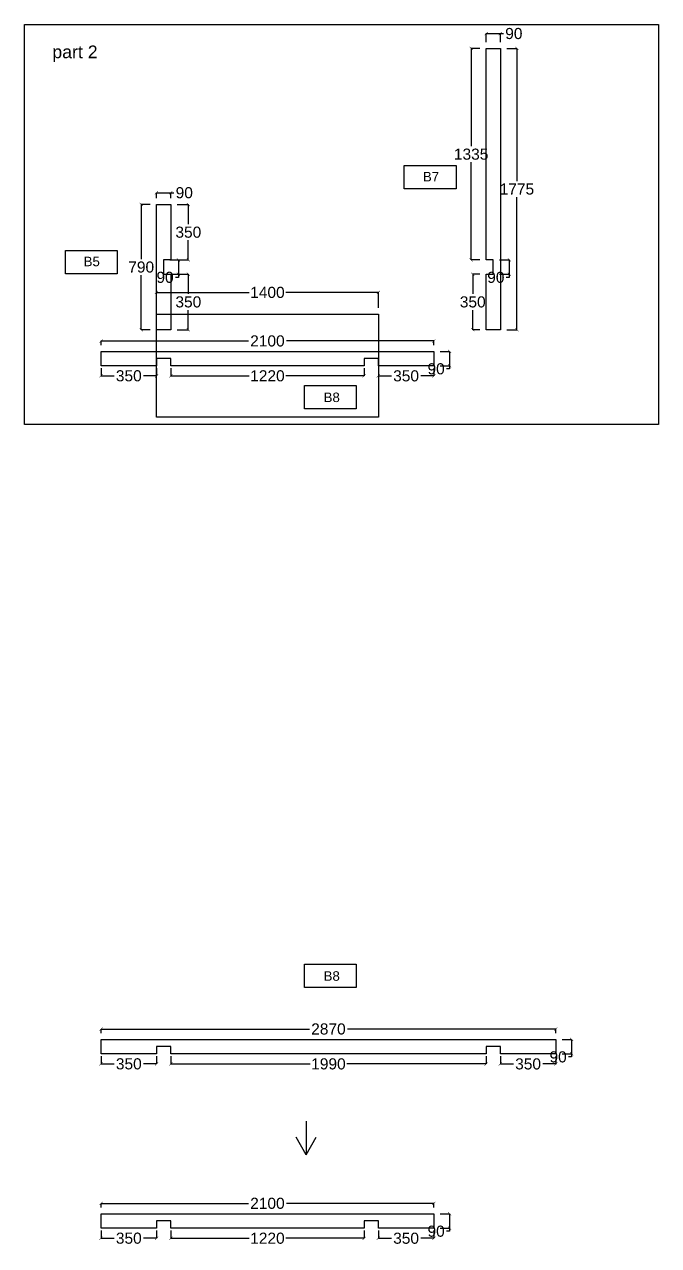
# Model space of a CAD drawing. Header units: millimetres. Extents: x 13722 to 114356, y -17117 to 61088.
# Drawn here: x 97379 to 101381, y -17117 to -9409 of the extents above; entities that cross this region are included whole.
import ezdxf

# ---------------------------------------------------------------- set-up
doc = ezdxf.new("R2010")
doc.units = ezdxf.units.MM
for name, color, linetype in [('00_dim', 6, 'Continuous'), ('00_nametag', 250, 'Continuous'), ('02', 250, 'Continuous'), ('03', 8, 'Continuous'), ('0_CUT', 250, 'Continuous')]:
    doc.layers.add(name, color=color, linetype=linetype)
doc.styles.get("Standard").update_dxf_attribs({"font": 'Arial.ttf'})
doc.dimstyles.new('큰도면Standard', dxfattribs={"dimtxt": 70, "dimasz": 20, "dimexe": 0.18, "dimexo": 40, "dimgap": 15, "dimtad": 0, "dimtih": 1, "dimtoh": 1, "dimdec": 0, "dimzin": 0, "dimdsep": 46, "dimtxsty": 'Standard', "dimblk": 'ARCHTICK', "dimcen": 0.09, "dimadec": 0, "dimazin": 0, "dimtfac": 1, "dimtdec": 0, "dimtofl": 0, "dimtmove": 0, "dimatfit": 3, "dimfxl": 1, "dimtolj": 1, "dimtzin": 0, "dimarcsym": 0})

# ---------------------------------------------------------------- blocks, each defined once
blk = doc.blocks.new('_ArchTick')
at = {"color": 0, "linetype": 'ByBlock', "const_width": 0.15}
blk.add_lwpolyline([(-0.5, -0.5), (0.5, 0.5)], dxfattribs=at)
blk = doc.blocks.new('*D336')
at = {"layer": '00_dim', "color": 0, "lineweight": -2, "transparency": 16777216}
for p, q in [((100422.9, -9560.8), (100487.4, -9560.8)), ((100487.3, -9560.8), (100487.3, -10397.6)), ((100487.3, -11335.8), (100487.3, -10499.1)), ((100422.9, -11335.8), (100487.4, -11335.8))]:
    blk.add_line(p, q, dxfattribs=at)
at = {"layer": 'Defpoints', "color": 0, "transparency": 16777216}
for p in [(100382.9, -9560.8), (100382.9, -11335.8), (100487.3, -11335.8)]:
    blk.add_point(p, dxfattribs=at)
at = {"layer": '00_dim', "color": 0, "lineweight": -2, "transparency": 16777216, "xscale": 20, "yscale": 20, "zscale": 20}
for p, rotation in [((100487.3, -9560.8), 90), ((100487.3, -11335.8), 270)]:
    blk.add_blockref('_ArchTick', p, dxfattribs=dict(at, rotation=rotation))
at = {"layer": '00_dim', "color": 0, "transparency": 16777216, "insert": (100487.3, -10448.3), "char_height": 70, "attachment_point": 5}
blk.add_mtext('\\A1;1775', dxfattribs=at)
blk = doc.blocks.new('*D337')
at = {"layer": '00_dim', "color": 0, "lineweight": -2, "transparency": 16777216}
for p, q in [((100252.9, -9560.8), (100198.3, -9560.8)), ((100198.5, -9560.8), (100198.5, -10177.6)), ((100198.5, -10895.8), (100198.5, -10279.1)), ((100252.9, -10895.8), (100198.3, -10895.8))]:
    blk.add_line(p, q, dxfattribs=at)
at = {"layer": 'Defpoints', "color": 0, "transparency": 16777216}
for p in [(100292.9, -9560.8), (100198.5, -10895.8), (100292.9, -10895.8)]:
    blk.add_point(p, dxfattribs=at)
at = {"layer": '00_dim', "color": 0, "lineweight": -2, "transparency": 16777216, "xscale": 20, "yscale": 20, "zscale": 20}
for p, rotation in [((100198.5, -9560.8), 90), ((100198.5, -10895.8), 270)]:
    blk.add_blockref('_ArchTick', p, dxfattribs=dict(at, rotation=rotation))
at = {"layer": '00_dim', "color": 0, "transparency": 16777216, "insert": (100198.5, -10228.3), "char_height": 70, "attachment_point": 5}
blk.add_mtext('\\A1;1335', dxfattribs=at)
blk = doc.blocks.new('*D338')
at = {"layer": '00_dim', "color": 0, "lineweight": -2, "transparency": 16777216}
for p, q in [((100252.9, -10985.8), (100208.3, -10985.8)), ((100208.5, -10985.8), (100208.5, -11110.1)), ((100208.5, -11335.8), (100208.5, -11211.6)), ((100252.9, -11335.8), (100208.3, -11335.8))]:
    blk.add_line(p, q, dxfattribs=at)
at = {"layer": 'Defpoints', "color": 0, "transparency": 16777216}
for p in [(100292.9, -10985.8), (100208.5, -11335.8), (100292.9, -11335.8)]:
    blk.add_point(p, dxfattribs=at)
at = {"layer": '00_dim', "color": 0, "lineweight": -2, "transparency": 16777216, "xscale": 20, "yscale": 20, "zscale": 20}
for p, rotation in [((100208.5, -10985.8), 90), ((100208.5, -11335.8), 270)]:
    blk.add_blockref('_ArchTick', p, dxfattribs=dict(at, rotation=rotation))
at = {"layer": '00_dim', "color": 0, "transparency": 16777216, "insert": (100208.5, -11160.8), "char_height": 70, "attachment_point": 5}
blk.add_mtext('\\A1;350', dxfattribs=at)
blk = doc.blocks.new('*D327')
at = {"layer": '00_dim', "color": 0, "lineweight": -2, "transparency": 16777216}
for p, q in [((100377.9, -10895.8), (100439.6, -10895.8)), ((100439.4, -10895.8), (100439.4, -10985.8)), ((100377.9, -10985.8), (100439.6, -10985.8)), ((100439.4, -11005.8), (100419.4, -11005.8)), ((100439.4, -10985.8), (100439.4, -11005.8))]:
    blk.add_line(p, q, dxfattribs=at)
at = {"layer": 'Defpoints', "color": 0, "transparency": 16777216}
for p in [(100337.9, -10895.8), (100337.9, -10985.8), (100439.4, -10985.8)]:
    blk.add_point(p, dxfattribs=at)
at = {"layer": '00_dim', "color": 0, "lineweight": -2, "transparency": 16777216, "xscale": 20, "yscale": 20, "zscale": 20}
for p, rotation in [((100439.4, -10895.8), 90), ((100439.4, -10985.8), 270)]:
    blk.add_blockref('_ArchTick', p, dxfattribs=dict(at, rotation=rotation))
at = {"layer": '00_dim', "color": 0, "transparency": 16777216, "insert": (100354.4, -11005.8), "char_height": 70, "attachment_point": 5}
blk.add_mtext('\\A1;90', dxfattribs=at)
blk = doc.blocks.new('*D328')
at = {"layer": '00_dim', "color": 0, "lineweight": -2, "transparency": 16777216}
for p, q in [((100292.9, -9520.8), (100292.9, -9466.7)), ((100292.9, -9466.9), (100382.9, -9466.9)), ((100382.9, -9520.8), (100382.9, -9466.7)), ((100382.9, -9466.9), (100402.9, -9466.9))]:
    blk.add_line(p, q, dxfattribs=at)
at = {"layer": 'Defpoints', "color": 0, "transparency": 16777216}
for p in [(100382.9, -9466.9), (100292.9, -9560.8), (100382.9, -9560.8)]:
    blk.add_point(p, dxfattribs=at)
at = {"layer": '00_dim', "color": 0, "lineweight": -2, "transparency": 16777216, "xscale": 20, "yscale": 20, "zscale": 20, "rotation": 180}
blk.add_blockref('_ArchTick', (100292.9, -9466.9), dxfattribs=at)
at = {"layer": '00_dim', "color": 0, "lineweight": -2, "transparency": 16777216, "xscale": 20, "yscale": 20, "zscale": 20}
blk.add_blockref('_ArchTick', (100382.9, -9466.9), dxfattribs=at)
at = {"layer": '00_dim', "color": 0, "transparency": 16777216, "insert": (100468, -9466.9), "char_height": 70, "attachment_point": 5}
blk.add_mtext('\\A1;90', dxfattribs=at)
blk = doc.blocks.new('*D329')
at = {"layer": '00_dim', "color": 0, "lineweight": -2, "transparency": 16777216}
for p, q in [((100002.9, -11473.2), (100062.6, -11473.2)), ((100062.5, -11473.2), (100062.5, -11563.2)), ((100002.9, -11563.2), (100062.6, -11563.2)), ((100062.5, -11583.2), (100042.5, -11583.2)), ((100062.5, -11563.2), (100062.5, -11583.2))]:
    blk.add_line(p, q, dxfattribs=at)
at = {"layer": 'Defpoints', "color": 0, "transparency": 16777216}
for p in [(99962.9, -11473.2), (99962.9, -11563.2), (100062.5, -11563.2)]:
    blk.add_point(p, dxfattribs=at)
at = {"layer": '00_dim', "color": 0, "lineweight": -2, "transparency": 16777216, "xscale": 20, "yscale": 20, "zscale": 20}
for p, rotation in [((100062.5, -11473.2), 90), ((100062.5, -11563.2), 270)]:
    blk.add_blockref('_ArchTick', p, dxfattribs=dict(at, rotation=rotation))
at = {"layer": '00_dim', "color": 0, "transparency": 16777216, "insert": (99977.4, -11583.2), "char_height": 70, "attachment_point": 5}
blk.add_mtext('\\A1;90', dxfattribs=at)
blk = doc.blocks.new('*D330')
at = {"layer": '00_dim', "color": 0, "lineweight": -2, "transparency": 16777216}
for p, q in [((97862.9, -11433.2), (97862.9, -11407)), ((97862.9, -11407.1), (98792.9, -11407.1)), ((99962.9, -11407.1), (99032.9, -11407.1)), ((99962.9, -11433.2), (99962.9, -11407))]:
    blk.add_line(p, q, dxfattribs=at)
at = {"layer": 'Defpoints', "color": 0, "transparency": 16777216}
for p in [(99962.9, -11407.1), (97862.9, -11473.2), (99962.9, -11473.2)]:
    blk.add_point(p, dxfattribs=at)
at = {"layer": '00_dim', "color": 0, "lineweight": -2, "transparency": 16777216, "xscale": 20, "yscale": 20, "zscale": 20, "rotation": 180}
blk.add_blockref('_ArchTick', (97862.9, -11407.1), dxfattribs=at)
at = {"layer": '00_dim', "color": 0, "lineweight": -2, "transparency": 16777216, "xscale": 20, "yscale": 20, "zscale": 20}
blk.add_blockref('_ArchTick', (99962.9, -11407.1), dxfattribs=at)
at = {"layer": '00_dim', "color": 0, "transparency": 16777216, "insert": (98912.9, -11407.1), "char_height": 70, "attachment_point": 5}
blk.add_mtext('\\A1;2100', dxfattribs=at)
blk = doc.blocks.new('*D324')
at = {"layer": '00_dim', "color": 0, "lineweight": -2, "transparency": 16777216}
for p, q in [((97862.9, -11578.2), (97862.9, -11627.4)), ((97862.9, -11627.2), (97945.8, -11627.2)), ((98212.9, -11627.2), (98130.1, -11627.2)), ((98212.9, -11578.2), (98212.9, -11627.4))]:
    blk.add_line(p, q, dxfattribs=at)
at = {"layer": 'Defpoints', "color": 0, "transparency": 16777216}
for p in [(97862.9, -11538.2), (98212.9, -11538.2), (98212.9, -11627.2)]:
    blk.add_point(p, dxfattribs=at)
at = {"layer": '00_dim', "color": 0, "lineweight": -2, "transparency": 16777216, "xscale": 20, "yscale": 20, "zscale": 20, "rotation": 180}
blk.add_blockref('_ArchTick', (97862.9, -11627.2), dxfattribs=at)
at = {"layer": '00_dim', "color": 0, "lineweight": -2, "transparency": 16777216, "xscale": 20, "yscale": 20, "zscale": 20}
blk.add_blockref('_ArchTick', (98212.9, -11627.2), dxfattribs=at)
at = {"layer": '00_dim', "color": 0, "transparency": 16777216, "insert": (98037.9, -11627.2), "char_height": 70, "attachment_point": 5}
blk.add_mtext('\\A1;350', dxfattribs=at)
blk = doc.blocks.new('*D325')
at = {"layer": '00_dim', "color": 0, "lineweight": -2, "transparency": 16777216}
for p, q in [((98302.9, -11578.2), (98302.9, -11627.6)), ((98302.9, -11627.4), (98796.8, -11627.4)), ((99522.9, -11627.4), (99029, -11627.4)), ((99522.9, -11578.2), (99522.9, -11627.6))]:
    blk.add_line(p, q, dxfattribs=at)
at = {"layer": 'Defpoints', "color": 0, "transparency": 16777216}
for p in [(98302.9, -11538.2), (99522.9, -11538.2), (99522.9, -11627.4)]:
    blk.add_point(p, dxfattribs=at)
at = {"layer": '00_dim', "color": 0, "lineweight": -2, "transparency": 16777216, "xscale": 20, "yscale": 20, "zscale": 20, "rotation": 180}
blk.add_blockref('_ArchTick', (98302.9, -11627.4), dxfattribs=at)
at = {"layer": '00_dim', "color": 0, "lineweight": -2, "transparency": 16777216, "xscale": 20, "yscale": 20, "zscale": 20}
blk.add_blockref('_ArchTick', (99522.9, -11627.4), dxfattribs=at)
at = {"layer": '00_dim', "color": 0, "transparency": 16777216, "insert": (98912.9, -11627.4), "char_height": 70, "attachment_point": 5}
blk.add_mtext('\\A1;1220', dxfattribs=at)
blk = doc.blocks.new('*D326')
at = {"layer": '00_dim', "color": 0, "lineweight": -2, "transparency": 16777216}
for p, q in [((99612.9, -11578.2), (99612.9, -11627.8)), ((99612.9, -11627.6), (99695.8, -11627.6)), ((99962.9, -11627.6), (99880.1, -11627.6)), ((99962.9, -11578.2), (99962.9, -11627.8))]:
    blk.add_line(p, q, dxfattribs=at)
at = {"layer": 'Defpoints', "color": 0, "transparency": 16777216}
for p in [(99612.9, -11538.2), (99962.9, -11538.2), (99962.9, -11627.6)]:
    blk.add_point(p, dxfattribs=at)
at = {"layer": '00_dim', "color": 0, "lineweight": -2, "transparency": 16777216, "xscale": 20, "yscale": 20, "zscale": 20, "rotation": 180}
blk.add_blockref('_ArchTick', (99612.9, -11627.6), dxfattribs=at)
at = {"layer": '00_dim', "color": 0, "lineweight": -2, "transparency": 16777216, "xscale": 20, "yscale": 20, "zscale": 20}
blk.add_blockref('_ArchTick', (99962.9, -11627.6), dxfattribs=at)
at = {"layer": '00_dim', "color": 0, "transparency": 16777216, "insert": (99787.9, -11627.6), "char_height": 70, "attachment_point": 5}
blk.add_mtext('\\A1;350', dxfattribs=at)
blk = doc.blocks.new('*D331')
at = {"layer": '00_dim', "color": 0, "lineweight": -2, "transparency": 16777216}
for p, q in [((98172.9, -10545.8), (98116, -10545.8)), ((98116.2, -10545.8), (98116.2, -10890.1)), ((98116.2, -11335.8), (98116.2, -10991.6)), ((98172.9, -11335.8), (98116, -11335.8))]:
    blk.add_line(p, q, dxfattribs=at)
at = {"layer": 'Defpoints', "color": 0, "transparency": 16777216}
for p in [(98212.9, -10545.8), (98116.2, -11335.8), (98212.9, -11335.8)]:
    blk.add_point(p, dxfattribs=at)
at = {"layer": '00_dim', "color": 0, "lineweight": -2, "transparency": 16777216, "xscale": 20, "yscale": 20, "zscale": 20}
for p, rotation in [((98116.2, -10545.8), 90), ((98116.2, -11335.8), 270)]:
    blk.add_blockref('_ArchTick', p, dxfattribs=dict(at, rotation=rotation))
at = {"layer": '00_dim', "color": 0, "transparency": 16777216, "insert": (98116.2, -10940.8), "char_height": 70, "attachment_point": 5}
blk.add_mtext('\\A1;790', dxfattribs=at)
blk = doc.blocks.new('*D332')
at = {"layer": '00_dim', "color": 0, "lineweight": -2, "transparency": 16777216}
for p, q in [((98342.9, -10545.8), (98413.8, -10545.8)), ((98413.6, -10545.8), (98413.6, -10670.1)), ((98413.6, -10895.8), (98413.6, -10771.6)), ((98342.9, -10895.8), (98413.8, -10895.8))]:
    blk.add_line(p, q, dxfattribs=at)
at = {"layer": 'Defpoints', "color": 0, "transparency": 16777216}
for p in [(98302.9, -10545.8), (98302.9, -10895.8), (98413.6, -10895.8)]:
    blk.add_point(p, dxfattribs=at)
at = {"layer": '00_dim', "color": 0, "lineweight": -2, "transparency": 16777216, "xscale": 20, "yscale": 20, "zscale": 20}
for p, rotation in [((98413.6, -10545.8), 90), ((98413.6, -10895.8), 270)]:
    blk.add_blockref('_ArchTick', p, dxfattribs=dict(at, rotation=rotation))
at = {"layer": '00_dim', "color": 0, "transparency": 16777216, "insert": (98413.6, -10720.8), "char_height": 70, "attachment_point": 5}
blk.add_mtext('\\A1;350', dxfattribs=at)
blk = doc.blocks.new('*D333')
at = {"layer": '00_dim', "color": 0, "lineweight": -2, "transparency": 16777216}
for p, q in [((98342.9, -10985.8), (98413.8, -10985.8)), ((98413.6, -10985.8), (98413.6, -11110.1)), ((98413.6, -11335.8), (98413.6, -11211.6)), ((98342.9, -11335.8), (98413.8, -11335.8))]:
    blk.add_line(p, q, dxfattribs=at)
at = {"layer": 'Defpoints', "color": 0, "transparency": 16777216}
for p in [(98302.9, -10985.8), (98302.9, -11335.8), (98413.6, -11335.8)]:
    blk.add_point(p, dxfattribs=at)
at = {"layer": '00_dim', "color": 0, "lineweight": -2, "transparency": 16777216, "xscale": 20, "yscale": 20, "zscale": 20}
for p, rotation in [((98413.6, -10985.8), 90), ((98413.6, -11335.8), 270)]:
    blk.add_blockref('_ArchTick', p, dxfattribs=dict(at, rotation=rotation))
at = {"layer": '00_dim', "color": 0, "transparency": 16777216, "insert": (98413.6, -11160.8), "char_height": 70, "attachment_point": 5}
blk.add_mtext('\\A1;350', dxfattribs=at)
blk = doc.blocks.new('*D334')
at = {"layer": '00_dim', "color": 0, "lineweight": -2, "transparency": 16777216}
for p, q in [((98297.9, -10895.8), (98351.8, -10895.8)), ((98351.6, -10895.8), (98351.6, -10985.8)), ((98297.9, -10985.8), (98351.8, -10985.8)), ((98351.6, -11005.8), (98331.6, -11005.8)), ((98351.6, -10985.8), (98351.6, -11005.8))]:
    blk.add_line(p, q, dxfattribs=at)
at = {"layer": 'Defpoints', "color": 0, "transparency": 16777216}
for p in [(98257.9, -10895.8), (98257.9, -10985.8), (98351.6, -10985.8)]:
    blk.add_point(p, dxfattribs=at)
at = {"layer": '00_dim', "color": 0, "lineweight": -2, "transparency": 16777216, "xscale": 20, "yscale": 20, "zscale": 20}
for p, rotation in [((98351.6, -10895.8), 90), ((98351.6, -10985.8), 270)]:
    blk.add_blockref('_ArchTick', p, dxfattribs=dict(at, rotation=rotation))
at = {"layer": '00_dim', "color": 0, "transparency": 16777216, "insert": (98266.6, -11005.8), "char_height": 70, "attachment_point": 5}
blk.add_mtext('\\A1;90', dxfattribs=at)
blk = doc.blocks.new('*D335')
at = {"layer": '00_dim', "color": 0, "lineweight": -2, "transparency": 16777216}
for p, q in [((98212.9, -10505.8), (98212.9, -10471.4)), ((98212.9, -10471.6), (98302.9, -10471.6)), ((98302.9, -10505.8), (98302.9, -10471.4)), ((98302.9, -10471.6), (98322.9, -10471.6))]:
    blk.add_line(p, q, dxfattribs=at)
at = {"layer": 'Defpoints', "color": 0, "transparency": 16777216}
for p in [(98302.9, -10471.6), (98212.9, -10545.8), (98302.9, -10545.8)]:
    blk.add_point(p, dxfattribs=at)
at = {"layer": '00_dim', "color": 0, "lineweight": -2, "transparency": 16777216, "xscale": 20, "yscale": 20, "zscale": 20, "rotation": 180}
blk.add_blockref('_ArchTick', (98212.9, -10471.6), dxfattribs=at)
at = {"layer": '00_dim', "color": 0, "lineweight": -2, "transparency": 16777216, "xscale": 20, "yscale": 20, "zscale": 20}
blk.add_blockref('_ArchTick', (98302.9, -10471.6), dxfattribs=at)
at = {"layer": '00_dim', "color": 0, "transparency": 16777216, "insert": (98388, -10471.6), "char_height": 70, "attachment_point": 5}
blk.add_mtext('\\A1;90', dxfattribs=at)
blk = doc.blocks.new('*D339')
at = {"layer": '00_dim', "color": 0, "lineweight": -2, "transparency": 16777216}
for p, q in [((98212.9, -11198.2), (98212.9, -11100.5)), ((98212.9, -11100.7), (98796.8, -11100.7)), ((99612.9, -11100.7), (99029, -11100.7)), ((99612.9, -11198.2), (99612.9, -11100.5))]:
    blk.add_line(p, q, dxfattribs=at)
at = {"layer": 'Defpoints', "color": 0, "transparency": 16777216}
for p in [(99612.9, -11100.7), (98212.9, -11238.2), (99612.9, -11238.2)]:
    blk.add_point(p, dxfattribs=at)
at = {"layer": '00_dim', "color": 0, "lineweight": -2, "transparency": 16777216, "xscale": 20, "yscale": 20, "zscale": 20, "rotation": 180}
blk.add_blockref('_ArchTick', (98212.9, -11100.7), dxfattribs=at)
at = {"layer": '00_dim', "color": 0, "lineweight": -2, "transparency": 16777216, "xscale": 20, "yscale": 20, "zscale": 20}
blk.add_blockref('_ArchTick', (99612.9, -11100.7), dxfattribs=at)
at = {"layer": '00_dim', "color": 0, "transparency": 16777216, "insert": (98912.9, -11100.7), "char_height": 70, "attachment_point": 5}
blk.add_mtext('\\A1;1400', dxfattribs=at)
blk = doc.blocks.new('*D343')
at = {"layer": '00_dim', "color": 0, "lineweight": -2, "transparency": 16777216}
for p, q in [((100002.9, -16916.3), (100062.6, -16916.3)), ((100062.5, -16916.3), (100062.5, -17006.3)), ((100002.9, -17006.3), (100062.6, -17006.3)), ((100062.5, -17026.3), (100042.5, -17026.3)), ((100062.5, -17006.3), (100062.5, -17026.3))]:
    blk.add_line(p, q, dxfattribs=at)
at = {"layer": 'Defpoints', "color": 0, "transparency": 16777216}
for p in [(99962.9, -16916.3), (99962.9, -17006.3), (100062.5, -17006.3)]:
    blk.add_point(p, dxfattribs=at)
at = {"layer": '00_dim', "color": 0, "lineweight": -2, "transparency": 16777216, "xscale": 20, "yscale": 20, "zscale": 20}
for p, rotation in [((100062.5, -16916.3), 90), ((100062.5, -17006.3), 270)]:
    blk.add_blockref('_ArchTick', p, dxfattribs=dict(at, rotation=rotation))
at = {"layer": '00_dim', "color": 0, "transparency": 16777216, "insert": (99977.4, -17026.3), "char_height": 70, "attachment_point": 5}
blk.add_mtext('\\A1;90', dxfattribs=at)
blk = doc.blocks.new('*D344')
at = {"layer": '00_dim', "color": 0, "lineweight": -2, "transparency": 16777216}
for p, q in [((97862.9, -16876.3), (97862.9, -16850.1)), ((97862.9, -16850.3), (98792.9, -16850.3)), ((99962.9, -16850.3), (99032.9, -16850.3)), ((99962.9, -16876.3), (99962.9, -16850.1))]:
    blk.add_line(p, q, dxfattribs=at)
at = {"layer": 'Defpoints', "color": 0, "transparency": 16777216}
for p in [(99962.9, -16850.3), (97862.9, -16916.3), (99962.9, -16916.3)]:
    blk.add_point(p, dxfattribs=at)
at = {"layer": '00_dim', "color": 0, "lineweight": -2, "transparency": 16777216, "xscale": 20, "yscale": 20, "zscale": 20, "rotation": 180}
blk.add_blockref('_ArchTick', (97862.9, -16850.3), dxfattribs=at)
at = {"layer": '00_dim', "color": 0, "lineweight": -2, "transparency": 16777216, "xscale": 20, "yscale": 20, "zscale": 20}
blk.add_blockref('_ArchTick', (99962.9, -16850.3), dxfattribs=at)
at = {"layer": '00_dim', "color": 0, "transparency": 16777216, "insert": (98912.9, -16850.3), "char_height": 70, "attachment_point": 5}
blk.add_mtext('\\A1;2100', dxfattribs=at)
blk = doc.blocks.new('*D340')
at = {"layer": '00_dim', "color": 0, "lineweight": -2, "transparency": 16777216}
for p, q in [((97862.9, -17021.3), (97862.9, -17070.5)), ((98212.9, -17021.3), (98212.9, -17070.5)), ((97862.9, -17070.4), (97945.8, -17070.4)), ((98212.9, -17070.4), (98130.1, -17070.4))]:
    blk.add_line(p, q, dxfattribs=at)
at = {"layer": 'Defpoints', "color": 0, "transparency": 16777216}
for p in [(97862.9, -16981.3), (98212.9, -16981.3), (98212.9, -17070.4)]:
    blk.add_point(p, dxfattribs=at)
at = {"layer": '00_dim', "color": 0, "lineweight": -2, "transparency": 16777216, "xscale": 20, "yscale": 20, "zscale": 20, "rotation": 180}
blk.add_blockref('_ArchTick', (97862.9, -17070.4), dxfattribs=at)
at = {"layer": '00_dim', "color": 0, "lineweight": -2, "transparency": 16777216, "xscale": 20, "yscale": 20, "zscale": 20}
blk.add_blockref('_ArchTick', (98212.9, -17070.4), dxfattribs=at)
at = {"layer": '00_dim', "color": 0, "transparency": 16777216, "insert": (98037.9, -17070.4), "char_height": 70, "attachment_point": 5}
blk.add_mtext('\\A1;350', dxfattribs=at)
blk = doc.blocks.new('*D341')
at = {"layer": '00_dim', "color": 0, "lineweight": -2, "transparency": 16777216}
for p, q in [((98302.9, -17021.3), (98302.9, -17070.7)), ((99522.9, -17021.3), (99522.9, -17070.7)), ((98302.9, -17070.5), (98796.8, -17070.5)), ((99522.9, -17070.5), (99029, -17070.5))]:
    blk.add_line(p, q, dxfattribs=at)
at = {"layer": 'Defpoints', "color": 0, "transparency": 16777216}
for p in [(98302.9, -16981.3), (99522.9, -16981.3), (99522.9, -17070.5)]:
    blk.add_point(p, dxfattribs=at)
at = {"layer": '00_dim', "color": 0, "lineweight": -2, "transparency": 16777216, "xscale": 20, "yscale": 20, "zscale": 20, "rotation": 180}
blk.add_blockref('_ArchTick', (98302.9, -17070.5), dxfattribs=at)
at = {"layer": '00_dim', "color": 0, "lineweight": -2, "transparency": 16777216, "xscale": 20, "yscale": 20, "zscale": 20}
blk.add_blockref('_ArchTick', (99522.9, -17070.5), dxfattribs=at)
at = {"layer": '00_dim', "color": 0, "transparency": 16777216, "insert": (98912.9, -17070.5), "char_height": 70, "attachment_point": 5}
blk.add_mtext('\\A1;1220', dxfattribs=at)
blk = doc.blocks.new('*D342')
at = {"layer": '00_dim', "color": 0, "lineweight": -2, "transparency": 16777216}
for p, q in [((99612.9, -17021.3), (99612.9, -17070.9)), ((99962.9, -17021.3), (99962.9, -17070.9)), ((99612.9, -17070.7), (99695.8, -17070.7)), ((99962.9, -17070.7), (99880.1, -17070.7))]:
    blk.add_line(p, q, dxfattribs=at)
at = {"layer": 'Defpoints', "color": 0, "transparency": 16777216}
for p in [(99612.9, -16981.3), (99962.9, -16981.3), (99962.9, -17070.7)]:
    blk.add_point(p, dxfattribs=at)
at = {"layer": '00_dim', "color": 0, "lineweight": -2, "transparency": 16777216, "xscale": 20, "yscale": 20, "zscale": 20, "rotation": 180}
blk.add_blockref('_ArchTick', (99612.9, -17070.7), dxfattribs=at)
at = {"layer": '00_dim', "color": 0, "lineweight": -2, "transparency": 16777216, "xscale": 20, "yscale": 20, "zscale": 20}
blk.add_blockref('_ArchTick', (99962.9, -17070.7), dxfattribs=at)
at = {"layer": '00_dim', "color": 0, "transparency": 16777216, "insert": (99787.9, -17070.7), "char_height": 70, "attachment_point": 5}
blk.add_mtext('\\A1;350', dxfattribs=at)
blk = doc.blocks.new('*D348')
at = {"layer": '00_dim', "color": 0, "lineweight": -2, "transparency": 16777216}
for p, q in [((100772.9, -15816), (100832.6, -15816)), ((100832.5, -15816), (100832.5, -15906)), ((100772.9, -15906), (100832.6, -15906)), ((100832.5, -15926), (100812.5, -15926)), ((100832.5, -15906), (100832.5, -15926))]:
    blk.add_line(p, q, dxfattribs=at)
at = {"layer": 'Defpoints', "color": 0, "transparency": 16777216}
for p in [(100732.9, -15816), (100732.9, -15906), (100832.5, -15906)]:
    blk.add_point(p, dxfattribs=at)
at = {"layer": '00_dim', "color": 0, "lineweight": -2, "transparency": 16777216, "xscale": 20, "yscale": 20, "zscale": 20}
for p, rotation in [((100832.5, -15816), 90), ((100832.5, -15906), 270)]:
    blk.add_blockref('_ArchTick', p, dxfattribs=dict(at, rotation=rotation))
at = {"layer": '00_dim', "color": 0, "transparency": 16777216, "insert": (100747.4, -15926), "char_height": 70, "attachment_point": 5}
blk.add_mtext('\\A1;90', dxfattribs=at)
blk = doc.blocks.new('*D349')
at = {"layer": '00_dim', "color": 0, "lineweight": -2, "transparency": 16777216}
for p, q in [((97862.9, -15776), (97862.9, -15749.8)), ((97862.9, -15749.9), (99177.9, -15749.9)), ((100732.9, -15749.9), (99417.9, -15749.9)), ((100732.9, -15776), (100732.9, -15749.8))]:
    blk.add_line(p, q, dxfattribs=at)
at = {"layer": 'Defpoints', "color": 0, "transparency": 16777216}
for p in [(100732.9, -15749.9), (97862.9, -15816), (100732.9, -15816)]:
    blk.add_point(p, dxfattribs=at)
at = {"layer": '00_dim', "color": 0, "lineweight": -2, "transparency": 16777216, "xscale": 20, "yscale": 20, "zscale": 20, "rotation": 180}
blk.add_blockref('_ArchTick', (97862.9, -15749.9), dxfattribs=at)
at = {"layer": '00_dim', "color": 0, "lineweight": -2, "transparency": 16777216, "xscale": 20, "yscale": 20, "zscale": 20}
blk.add_blockref('_ArchTick', (100732.9, -15749.9), dxfattribs=at)
at = {"layer": '00_dim', "color": 0, "transparency": 16777216, "insert": (99297.9, -15749.9), "char_height": 70, "attachment_point": 5}
blk.add_mtext('\\A1;2870', dxfattribs=at)
blk = doc.blocks.new('*D345')
at = {"layer": '00_dim', "color": 0, "lineweight": -2, "transparency": 16777216}
for p, q in [((97862.9, -15920.9), (97862.9, -15970.2)), ((98212.9, -15920.9), (98212.9, -15970.2)), ((97862.9, -15970), (97945.8, -15970)), ((98212.9, -15970), (98130.1, -15970))]:
    blk.add_line(p, q, dxfattribs=at)
at = {"layer": 'Defpoints', "color": 0, "transparency": 16777216}
for p in [(97862.9, -15880.9), (98212.9, -15880.9), (98212.9, -15970)]:
    blk.add_point(p, dxfattribs=at)
at = {"layer": '00_dim', "color": 0, "lineweight": -2, "transparency": 16777216, "xscale": 20, "yscale": 20, "zscale": 20, "rotation": 180}
blk.add_blockref('_ArchTick', (97862.9, -15970), dxfattribs=at)
at = {"layer": '00_dim', "color": 0, "lineweight": -2, "transparency": 16777216, "xscale": 20, "yscale": 20, "zscale": 20}
blk.add_blockref('_ArchTick', (98212.9, -15970), dxfattribs=at)
at = {"layer": '00_dim', "color": 0, "transparency": 16777216, "insert": (98037.9, -15970), "char_height": 70, "attachment_point": 5}
blk.add_mtext('\\A1;350', dxfattribs=at)
blk = doc.blocks.new('*D346')
at = {"layer": '00_dim', "color": 0, "lineweight": -2, "transparency": 16777216}
for p, q in [((98302.9, -15920.9), (98302.9, -15970.4)), ((100292.9, -15920.9), (100292.9, -15970.4)), ((98302.9, -15970.2), (99181.8, -15970.2)), ((100292.9, -15970.2), (99414, -15970.2))]:
    blk.add_line(p, q, dxfattribs=at)
at = {"layer": 'Defpoints', "color": 0, "transparency": 16777216}
for p in [(98302.9, -15880.9), (100292.9, -15880.9), (100292.9, -15970.2)]:
    blk.add_point(p, dxfattribs=at)
at = {"layer": '00_dim', "color": 0, "lineweight": -2, "transparency": 16777216, "xscale": 20, "yscale": 20, "zscale": 20, "rotation": 180}
blk.add_blockref('_ArchTick', (98302.9, -15970.2), dxfattribs=at)
at = {"layer": '00_dim', "color": 0, "lineweight": -2, "transparency": 16777216, "xscale": 20, "yscale": 20, "zscale": 20}
blk.add_blockref('_ArchTick', (100292.9, -15970.2), dxfattribs=at)
at = {"layer": '00_dim', "color": 0, "transparency": 16777216, "insert": (99297.9, -15970.2), "char_height": 70, "attachment_point": 5}
blk.add_mtext('\\A1;1990', dxfattribs=at)
blk = doc.blocks.new('*D347')
at = {"layer": '00_dim', "color": 0, "lineweight": -2, "transparency": 16777216}
for p, q in [((100382.9, -15920.9), (100382.9, -15970.6)), ((100732.9, -15920.9), (100732.9, -15970.6)), ((100382.9, -15970.4), (100465.8, -15970.4)), ((100732.9, -15970.4), (100650.1, -15970.4))]:
    blk.add_line(p, q, dxfattribs=at)
at = {"layer": 'Defpoints', "color": 0, "transparency": 16777216}
for p in [(100382.9, -15880.9), (100732.9, -15880.9), (100732.9, -15970.4)]:
    blk.add_point(p, dxfattribs=at)
at = {"layer": '00_dim', "color": 0, "lineweight": -2, "transparency": 16777216, "xscale": 20, "yscale": 20, "zscale": 20, "rotation": 180}
blk.add_blockref('_ArchTick', (100382.9, -15970.4), dxfattribs=at)
at = {"layer": '00_dim', "color": 0, "lineweight": -2, "transparency": 16777216, "xscale": 20, "yscale": 20, "zscale": 20}
blk.add_blockref('_ArchTick', (100732.9, -15970.4), dxfattribs=at)
at = {"layer": '00_dim', "color": 0, "transparency": 16777216, "insert": (100557.9, -15970.4), "char_height": 70, "attachment_point": 5}
blk.add_mtext('\\A1;350', dxfattribs=at)

msp = doc.modelspace()

# ---------------------------------------------------------------- linework, layer by layer
at = {"layer": '00_dim'}
for p, q in [((99157.5, -16332.2), (99157.5, -16544.2)), ((99157.5, -16544.2), (99095.2, -16432.1)), ((99157.5, -16544.2), (99219.8, -16432.1))]:
    msp.add_line(p, q, dxfattribs=at)
msp.add_lwpolyline([(98212.9, -11238.2), (99612.9, -11238.2), (99612.9, -11888.2), (98212.9, -11888.2)], close=True, dxfattribs=at)
at = {"layer": '00_nametag'}
for points in [[(99776.8, -10300), (100103.6, -10300), (100103.6, -10446.7), (99776.8, -10446.7)], [(97637.5, -10836.6), (97964.4, -10836.6), (97964.4, -10983.3), (97637.5, -10983.3)], [(99147.1, -11688.4), (99473.9, -11688.4), (99473.9, -11835.1), (99147.1, -11835.1)], [(99147.1, -15340.9), (99473.9, -15340.9), (99473.9, -15487.6), (99147.1, -15487.6)]]:
    msp.add_lwpolyline(points, close=True, dxfattribs=at)
at = {"layer": '02'}
for points in [[(100292.9, -10985.8), (100337.9, -10985.8), (100337.9, -10895.8), (100292.9, -10895.8), (100292.9, -9835.8), (100292.9, -9835.8), (100292.9, -9745.8), (100292.9, -9745.8), (100292.9, -9560.8), (100382.9, -9560.8), (100382.9, -11335.8), (100292.9, -11335.8)], [(98302.9, -10895.8), (98257.9, -10895.8), (98257.9, -10985.8), (98302.9, -10985.8), (98302.9, -11335.8), (98212.9, -11335.8), (98212.9, -10545.8), (98302.9, -10545.8)], [(99612.9, -11563.2), (99612.9, -11518.2), (99522.9, -11518.2), (99522.9, -11563.2), (98302.9, -11563.2), (98302.9, -11518.2), (98212.9, -11518.2), (98212.9, -11563.2), (97862.9, -11563.2), (97862.9, -11473.2), (99962.9, -11473.2), (99962.9, -11563.2)], [(100382.9, -15906), (100382.9, -15861), (100292.9, -15861), (100292.9, -15906), (98302.9, -15906), (98302.9, -15861), (98212.9, -15861), (98212.9, -15906), (97862.9, -15906), (97862.9, -15816), (100732.9, -15816), (100732.9, -15906)], [(99612.9, -17006.3), (99612.9, -16961.3), (99522.9, -16961.3), (99522.9, -17006.3), (98302.9, -17006.3), (98302.9, -16961.3), (98212.9, -16961.3), (98212.9, -17006.3), (97862.9, -17006.3), (97862.9, -16916.3), (99962.9, -16916.3), (99962.9, -17006.3)]]:
    msp.add_lwpolyline(points, close=True, dxfattribs=at)
at = {"layer": '03'}
msp.add_lwpolyline([(97379.2, -9409.1), (101381.5, -9409.1), (101381.5, -11933.6), (97379.2, -11933.6)], close=True, dxfattribs=at)

# ---------------------------------------------------------------- texts
at = {"layer": '00_nametag'}
for s, p in [('B7', (99894.1, -10400)), ('B5', (97752.8, -10935.4)), ('B8', (99267.3, -11792.7)), ('B8', (99267.3, -15445.2))]:
    msp.add_text(s, height=60, dxfattribs=at).set_placement(p)
at = {"layer": '0_CUT'}
msp.add_text('part 2', height=80, dxfattribs=at).set_placement((97555.3, -9622.3))

# ---------------------------------------------------------------- dimensions: what is measured, and where the dimension line sits
at = {"layer": '00_dim'}
for base, p1, p2, picture, middle in [((100382.9, -9466.9), (100292.9, -9560.8), (100382.9, -9560.8), '*D328', (100468, -9466.9)), ((98302.9, -10471.6), (98212.9, -10545.8), (98302.9, -10545.8), '*D335', (98388, -10471.6)), ((99612.9, -11100.7), (98212.9, -11238.2), (99612.9, -11238.2), '*D339', (98912.9, -11100.7)), ((99962.9, -11407.1), (97862.9, -11473.2), (99962.9, -11473.2), '*D330', (98912.9, -11407.1)), ((98212.9, -11627.2), (97862.9, -11538.2), (98212.9, -11538.2), '*D324', (98037.9, -11627.2)), ((99522.9, -11627.4), (98302.9, -11538.2), (99522.9, -11538.2), '*D325', (98912.9, -11627.4)), ((99962.9, -11627.6), (99612.9, -11538.2), (99962.9, -11538.2), '*D326', (99787.9, -11627.6)), ((100732.9, -15749.9), (97862.9, -15816), (100732.9, -15816), '*D349', (99297.9, -15749.9)), ((98212.9, -15970), (97862.9, -15880.9), (98212.9, -15880.9), '*D345', (98037.9, -15970)), ((100292.9, -15970.2), (98302.9, -15880.9), (100292.9, -15880.9), '*D346', (99297.9, -15970.2)), ((100732.9, -15970.4), (100382.9, -15880.9), (100732.9, -15880.9), '*D347', (100557.9, -15970.4)), ((99962.9, -16850.3), (97862.9, -16916.3), (99962.9, -16916.3), '*D344', (98912.9, -16850.3)), ((98212.9, -17070.4), (97862.9, -16981.3), (98212.9, -16981.3), '*D340', (98037.9, -17070.4)), ((99522.9, -17070.5), (98302.9, -16981.3), (99522.9, -16981.3), '*D341', (98912.9, -17070.5)), ((99962.9, -17070.7), (99612.9, -16981.3), (99962.9, -16981.3), '*D342', (99787.9, -17070.7))]:
    dim = msp.add_linear_dim(base=base, p1=p1, p2=p2, dimstyle='큰도면Standard', dxfattribs=at)
    dim.commit()
    dim.dimension.update_dxf_attribs({"geometry": picture, "text_midpoint": middle})
for base, p1, p2, picture, middle in [((100198.5, -10895.8), (100292.9, -9560.8), (100292.9, -10895.8), '*D337', (100198.5, -10228.3)), ((100487.3, -11335.8), (100382.9, -9560.8), (100382.9, -11335.8), '*D336', (100487.3, -10448.3)), ((98116.2, -11335.8), (98212.9, -10545.8), (98212.9, -11335.8), '*D331', (98116.2, -10940.8)), ((98413.6, -10895.8), (98302.9, -10545.8), (98302.9, -10895.8), '*D332', (98413.6, -10720.8)), ((98351.6, -10985.8), (98257.9, -10895.8), (98257.9, -10985.8), '*D334', (98266.6, -11005.8)), ((100439.4, -10985.8), (100337.9, -10895.8), (100337.9, -10985.8), '*D327', (100354.4, -11005.8)), ((98413.6, -11335.8), (98302.9, -10985.8), (98302.9, -11335.8), '*D333', (98413.6, -11160.8)), ((100208.5, -11335.8), (100292.9, -10985.8), (100292.9, -11335.8), '*D338', (100208.5, -11160.8)), ((100062.5, -11563.2), (99962.9, -11473.2), (99962.9, -11563.2), '*D329', (99977.4, -11583.2)), ((100832.5, -15906), (100732.9, -15816), (100732.9, -15906), '*D348', (100747.4, -15926)), ((100062.5, -17006.3), (99962.9, -16916.3), (99962.9, -17006.3), '*D343', (99977.4, -17026.3))]:
    dim = msp.add_linear_dim(base=base, p1=p1, p2=p2, angle=90, dimstyle='큰도면Standard', dxfattribs=at)
    dim.commit()
    dim.dimension.update_dxf_attribs({"geometry": picture, "text_midpoint": middle})

doc.saveas('drawing.dxf')
